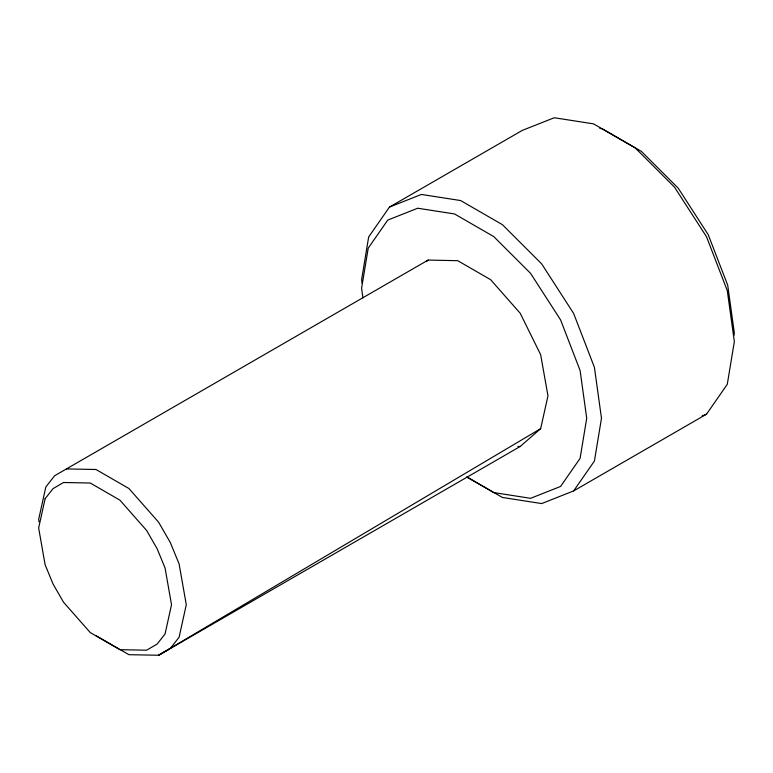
<?xml version="1.0" encoding="UTF-8"?>
<svg xmlns="http://www.w3.org/2000/svg" width="773" height="773" viewBox="0 0 773 773"><rect width="100%" height="100%" fill="white"/><g stroke="black" fill="none" stroke-linecap="round" stroke-linejoin="round"><path stroke-width="1.16" d="M733.964 335.395L734.35 333.028L727.712 285.237L708.213 234.663L678.221 188.158L641.377 151.363L602.177 128.724L599.8 128.357M95.987 635.667L128.946 654.692L158.62 655.253L520.181 446.485L540.656 428.657L547.97 395.892L540.656 354.681L520.181 313.21L490.584 279.662L457.722 260.694L428.136 260.066L54.612 475.753L45.829 486.951L38.65 519.475L39.056 521.814M466.921 476.96L502.431 497.464L541.689 503.571L573.634 490.923L706.493 414.212L727.277 384.326L734.35 341.55L727.277 290.609L706.493 236.712L674.539 187.182L635.29 147.972L593.5 123.854L554.251 117.747L522.306 130.386L389.437 207.096L368.663 236.992L361.59 279.758L362.083 283.314M573.634 490.923L594.418 461.037L601.481 418.261L594.408 367.32L573.624 313.423L541.68 263.893L502.421 224.682L460.64 200.555L421.391 194.448L389.437 207.096M426.348 261.612L428.136 260.066M540.656 428.657L158.62 655.253L170.321 648.431L179.104 637.232L186.283 604.708L179.094 563.884L170.311 542.549L158.61 522.21L128.936 488.517L95.978 469.491L66.314 468.931M702.087 415.961L706.493 414.212M517.813 446.427L520.181 446.485M466.94 477.105L493.763 492.585L530.597 498.314L560.589 486.449L580.088 458.389L586.717 418.261L580.088 370.47L560.58 319.887L530.597 273.391L493.754 236.596L454.553 213.957L417.71 208.227L387.727 220.102L368.219 248.162L361.59 288.281L362.914 297.837M45.114 498.74L38.65 527.998L45.114 564.734L53.018 583.944L63.541 602.235L90.257 632.565L119.912 649.687L146.628 650.199L157.151 644.054L165.055 633.976L171.519 604.708L165.055 567.981L157.151 548.772L146.628 530.471L119.912 500.141L90.248 483.019L63.541 482.507L53.018 488.652L45.114 498.74"/></g></svg>
